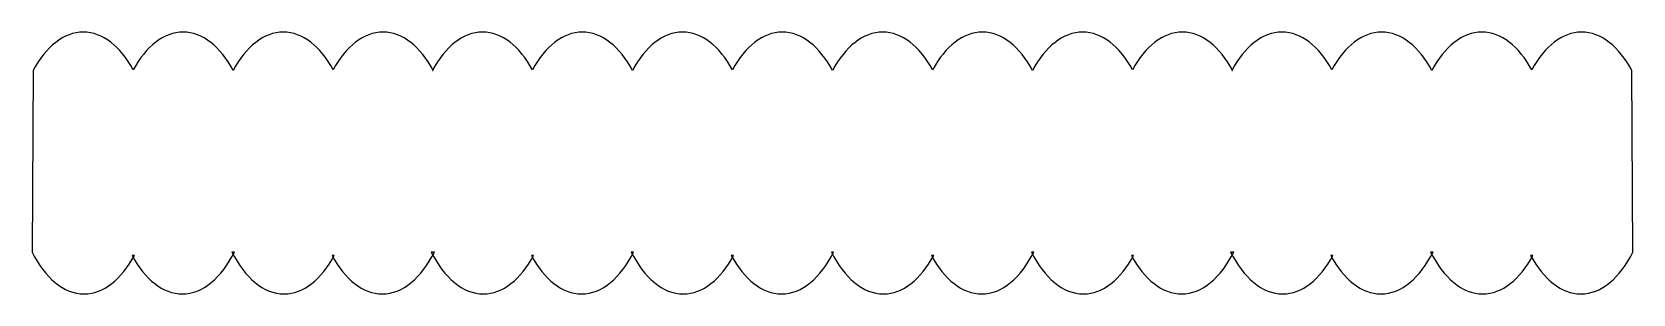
# Model space of a CAD drawing. Header units: centimetres. Extents: x -9.8 to 8.7, y 1.1 to 4.2.
import ezdxf

# ---------------------------------------------------------------- set-up
doc = ezdxf.new("R2010")
doc.units = ezdxf.units.CM
doc.header["$MEASUREMENT"] = 0
doc.layers.add('Camada 1', color=7, linetype='Continuous')

msp = doc.modelspace()

# ---------------------------------------------------------------- linework, layer by layer
at = {"layer": 'Camada 1'}
msp.add_open_spline([(8.71835, 1.61929), (8.56804, 1.32132), (8.35336, 1.13486), (8.11502, 1.13486), (8.11502, 1.13486), (7.88774, 1.13486), (7.68203, 1.30435), (7.5331, 1.57841), (7.5331, 1.57841), (7.5331, 1.57841), (7.559, 1.57841), (7.559, 1.57841), (7.559, 1.57841), (7.41007, 1.30438), (7.20435, 1.13486), (6.97708, 1.13486), (6.97708, 1.13486), (6.73874, 1.13486), (6.52406, 1.32131), (6.37375, 1.61929), (6.37375, 1.61929), (6.37375, 1.61929), (6.40195, 1.61929), (6.40195, 1.61929), (6.40195, 1.61929), (6.25164, 1.32132), (6.03696, 1.13486), (5.79862, 1.13486), (5.79862, 1.13486), (5.57134, 1.13486), (5.36563, 1.30435), (5.2167, 1.57841), (5.2167, 1.57841), (5.2167, 1.57841), (5.2426, 1.57841), (5.2426, 1.57841), (5.2426, 1.57841), (5.09367, 1.30438), (4.88795, 1.13486), (4.66068, 1.13486), (4.66068, 1.13486), (4.42234, 1.13486), (4.20766, 1.32131), (4.05735, 1.61929), (4.05735, 1.61929), (4.05735, 1.61929), (4.09346, 1.61929), (4.09346, 1.61929), (4.09346, 1.61929), (3.94315, 1.32132), (3.72847, 1.13486), (3.49013, 1.13486), (3.49013, 1.13486), (3.26285, 1.13486), (3.05714, 1.30435), (2.90821, 1.57841), (2.90821, 1.57841), (2.90821, 1.57841), (2.93411, 1.57841), (2.93411, 1.57841), (2.93411, 1.57841), (2.78518, 1.30438), (2.57946, 1.13486), (2.35219, 1.13486), (2.35219, 1.13486), (2.11385, 1.13486), (1.89917, 1.32131), (1.74886, 1.61929), (1.74886, 1.61929), (1.74886, 1.61929), (1.77706, 1.61929), (1.77706, 1.61929), (1.77706, 1.61929), (1.62675, 1.32132), (1.41207, 1.13486), (1.17373, 1.13486), (1.17373, 1.13486), (0.94645, 1.13486), (0.74074, 1.30435), (0.59181, 1.57841), (0.59181, 1.57841), (0.59181, 1.57841), (0.61771, 1.57841), (0.61771, 1.57841), (0.61771, 1.57841), (0.46878, 1.30438), (0.26306, 1.13486), (0.03579, 1.13486), (0.03579, 1.13486), (-0.20255, 1.13486), (-0.41723, 1.32131), (-0.56754, 1.61929), (-0.56754, 1.61929), (-0.56754, 1.61929), (-0.54164, 1.61929), (-0.54164, 1.61929), (-0.54164, 1.61929), (-0.69195, 1.32132), (-0.90663, 1.13486), (-1.14497, 1.13486), (-1.14497, 1.13486), (-1.37225, 1.13486), (-1.57796, 1.30435), (-1.72689, 1.57841), (-1.72689, 1.57841), (-1.72689, 1.57841), (-1.70099, 1.57841), (-1.70099, 1.57841), (-1.70099, 1.57841), (-1.84992, 1.30438), (-2.05564, 1.13486), (-2.28291, 1.13486), (-2.28291, 1.13486), (-2.52125, 1.13486), (-2.73593, 1.32131), (-2.88624, 1.61929), (-2.88624, 1.61929), (-2.88624, 1.61929), (-2.85804, 1.61929), (-2.85804, 1.61929), (-2.85804, 1.61929), (-3.00835, 1.32132), (-3.22303, 1.13486), (-3.46137, 1.13486), (-3.46137, 1.13486), (-3.68865, 1.13486), (-3.89436, 1.30435), (-4.04329, 1.57841), (-4.04329, 1.57841), (-4.04329, 1.57841), (-4.01739, 1.57841), (-4.01739, 1.57841), (-4.01739, 1.57841), (-4.16632, 1.30438), (-4.37204, 1.13486), (-4.59931, 1.13486), (-4.59931, 1.13486), (-4.83765, 1.13486), (-5.05233, 1.32131), (-5.20264, 1.61929), (-5.20264, 1.61929), (-5.20264, 1.61929), (-5.16653, 1.61929), (-5.16653, 1.61929), (-5.16653, 1.61929), (-5.31684, 1.32132), (-5.53152, 1.13486), (-5.76986, 1.13486), (-5.76986, 1.13486), (-5.99714, 1.13486), (-6.20285, 1.30435), (-6.35178, 1.57841), (-6.35178, 1.57841), (-6.35178, 1.57841), (-6.32588, 1.57841), (-6.32588, 1.57841), (-6.32588, 1.57841), (-6.47481, 1.30438), (-6.68053, 1.13486), (-6.9078, 1.13486), (-6.9078, 1.13486), (-7.14614, 1.13486), (-7.36082, 1.32131), (-7.51113, 1.61929), (-7.51113, 1.61929), (-7.51113, 1.61929), (-7.48293, 1.61929), (-7.48293, 1.61929), (-7.48293, 1.61929), (-7.63324, 1.32132), (-7.84792, 1.13486), (-8.08626, 1.13486), (-8.08626, 1.13486), (-8.31354, 1.13486), (-8.51925, 1.30435), (-8.66818, 1.57841), (-8.66818, 1.57841), (-8.66818, 1.57841), (-8.64228, 1.57841), (-8.64228, 1.57841), (-8.64228, 1.57841), (-8.79121, 1.30438), (-8.99693, 1.13486), (-9.2242, 1.13486), (-9.2242, 1.13486), (-9.46254, 1.13486), (-9.67722, 1.32131), (-9.82753, 1.61929), (-9.82753, 1.61929), (-9.82753, 1.61929), (-9.81457, 3.71987), (-9.81457, 3.71987), (-9.81457, 3.71987), (-9.66566, 3.9939), (-9.45992, 4.16339), (-9.23265, 4.16339), (-9.23265, 4.16339), (-9.00767, 4.16339), (-8.80379, 3.99728), (-8.65522, 3.72807), (-8.65522, 3.72807), (-8.50666, 3.99728), (-8.30277, 4.16339), (-8.07779, 4.16339), (-8.07779, 4.16339), (-7.85054, 4.16339), (-7.6448, 3.9939), (-7.49587, 3.71987), (-7.49587, 3.71987), (-7.49587, 3.71987), (-7.49817, 3.71987), (-7.49817, 3.71987), (-7.49817, 3.71987), (-7.34926, 3.9939), (-7.14352, 4.16339), (-6.91625, 4.16339), (-6.91625, 4.16339), (-6.69127, 4.16339), (-6.48739, 3.99728), (-6.33882, 3.72807), (-6.33882, 3.72807), (-6.19026, 3.99728), (-5.98637, 4.16339), (-5.76139, 4.16339), (-5.76139, 4.16339), (-5.53414, 4.16339), (-5.3284, 3.9939), (-5.17947, 3.71987), (-5.17947, 3.71987), (-5.17947, 3.71987), (-5.18968, 3.71987), (-5.18968, 3.71987), (-5.18968, 3.71987), (-5.04077, 3.9939), (-4.83501, 4.16339), (-4.60776, 4.16339), (-4.60776, 4.16339), (-4.38278, 4.16339), (-4.1789, 3.99728), (-4.03036, 3.72807), (-4.03036, 3.72807), (-3.8818, 3.99728), (-3.67791, 4.16339), (-3.45293, 4.16339), (-3.45293, 4.16339), (-3.22565, 4.16339), (-3.01994, 3.9939), (-2.87101, 3.71987), (-2.87101, 3.71987), (-2.87101, 3.71987), (-2.87334, 3.71987), (-2.87334, 3.71987), (-2.87334, 3.71987), (-2.72441, 3.9939), (-2.51869, 4.16339), (-2.29142, 4.16339), (-2.29142, 4.16339), (-2.06644, 4.16339), (-1.86256, 3.99728), (-1.71399, 3.72807), (-1.71399, 3.72807), (-1.56545, 3.99728), (-1.36156, 4.16339), (-1.13659, 4.16339), (-1.13659, 4.16339), (-0.90934, 4.16339), (-0.7036, 3.9939), (-0.55469, 3.71987), (-0.55469, 3.71987), (-0.40576, 3.9939), (-0.20004, 4.16339), (0.02723, 4.16339), (0.02723, 4.16339), (0.25221, 4.16339), (0.45609, 3.99728), (0.60466, 3.72807), (0.60466, 3.72807), (0.7532, 3.99728), (0.95709, 4.16339), (1.18206, 4.16339), (1.18206, 4.16339), (1.40931, 4.16339), (1.61505, 3.9939), (1.76396, 3.71987), (1.76396, 3.71987), (1.76396, 3.71987), (1.76169, 3.71987), (1.76169, 3.71987), (1.76169, 3.71987), (1.9106, 3.9939), (2.11634, 4.16339), (2.34359, 4.16339), (2.34359, 4.16339), (2.56857, 4.16339), (2.77245, 3.99728), (2.92099, 3.72807), (2.92099, 3.72807), (3.06955, 3.99728), (3.27344, 4.16339), (3.49842, 4.16339), (3.49842, 4.16339), (3.7257, 4.16339), (3.93141, 3.9939), (4.08034, 3.71987), (4.08034, 3.71987), (4.08034, 3.71987), (4.0701, 3.71987), (4.0701, 3.71987), (4.0701, 3.71987), (4.21903, 3.9939), (4.42475, 4.16339), (4.65202, 4.16339), (4.65202, 4.16339), (4.877, 4.16339), (5.08088, 3.99728), (5.22942, 3.72807), (5.22942, 3.72807), (5.37798, 3.99728), (5.58187, 4.16339), (5.80685, 4.16339), (5.80685, 4.16339), (6.0341, 4.16339), (6.23984, 3.9939), (6.38875, 3.71987), (6.38875, 3.71987), (6.38875, 3.71987), (6.38645, 3.71987), (6.38645, 3.71987), (6.38645, 3.71987), (6.53538, 3.9939), (6.7411, 4.16339), (6.96837, 4.16339), (6.96837, 4.16339), (7.19335, 4.16339), (7.39723, 3.99728), (7.54577, 3.72807), (7.54577, 3.72807), (7.69433, 3.99728), (7.89822, 4.16339), (8.1232, 4.16339), (8.1232, 4.16339), (8.35045, 4.16339), (8.55619, 3.9939), (8.7051, 3.71987), (8.7051, 3.71987), (8.7051, 3.71987), (8.71835, 1.61929), (8.71835, 1.61929)], degree=3, knots=[0, 0, 0, 0, 0.01136364, 0.01136364, 0.01136364, 0.01136364, 0.02272727, 0.02272727, 0.02272727, 0.02272727, 0.03409091, 0.03409091, 0.03409091, 0.03409091, 0.04545455, 0.04545455, 0.04545455, 0.04545455, 0.05681818, 0.05681818, 0.05681818, 0.05681818, 0.06818182, 0.06818182, 0.06818182, 0.06818182, 0.07954545, 0.07954545, 0.07954545, 0.07954545, 0.09090909, 0.09090909, 0.09090909, 0.09090909, 0.10227273, 0.10227273, 0.10227273, 0.10227273, 0.11363636, 0.11363636, 0.11363636, 0.11363636, 0.125, 0.125, 0.125, 0.125, 0.13636364, 0.13636364, 0.13636364, 0.13636364, 0.14772727, 0.14772727, 0.14772727, 0.14772727, 0.15909091, 0.15909091, 0.15909091, 0.15909091, 0.17045455, 0.17045455, 0.17045455, 0.17045455, 0.18181818, 0.18181818, 0.18181818, 0.18181818, 0.19318182, 0.19318182, 0.19318182, 0.19318182, 0.20454545, 0.20454545, 0.20454545, 0.20454545, 0.21590909, 0.21590909, 0.21590909, 0.21590909, 0.22727273, 0.22727273, 0.22727273, 0.22727273, 0.23863636, 0.23863636, 0.23863636, 0.23863636, 0.25, 0.25, 0.25, 0.25, 0.26136364, 0.26136364, 0.26136364, 0.26136364, 0.27272727, 0.27272727, 0.27272727, 0.27272727, 0.28409091, 0.28409091, 0.28409091, 0.28409091, 0.29545455, 0.29545455, 0.29545455, 0.29545455, 0.30681818, 0.30681818, 0.30681818, 0.30681818, 0.31818182, 0.31818182, 0.31818182, 0.31818182, 0.32954545, 0.32954545, 0.32954545, 0.32954545, 0.34090909, 0.34090909, 0.34090909, 0.34090909, 0.35227273, 0.35227273, 0.35227273, 0.35227273, 0.36363636, 0.36363636, 0.36363636, 0.36363636, 0.375, 0.375, 0.375, 0.375, 0.38636364, 0.38636364, 0.38636364, 0.38636364, 0.39772727, 0.39772727, 0.39772727, 0.39772727, 0.40909091, 0.40909091, 0.40909091, 0.40909091, 0.42045455, 0.42045455, 0.42045455, 0.42045455, 0.43181818, 0.43181818, 0.43181818, 0.43181818, 0.44318182, 0.44318182, 0.44318182, 0.44318182, 0.45454545, 0.45454545, 0.45454545, 0.45454545, 0.46590909, 0.46590909, 0.46590909, 0.46590909, 0.47727273, 0.47727273, 0.47727273, 0.47727273, 0.48863636, 0.48863636, 0.48863636, 0.48863636, 0.5, 0.5, 0.5, 0.5, 0.51136364, 0.51136364, 0.51136364, 0.51136364, 0.52272727, 0.52272727, 0.52272727, 0.52272727, 0.53409091, 0.53409091, 0.53409091, 0.53409091, 0.54545455, 0.54545455, 0.54545455, 0.54545455, 0.55681818, 0.55681818, 0.55681818, 0.55681818, 0.56818182, 0.56818182, 0.56818182, 0.56818182, 0.57954545, 0.57954545, 0.57954545, 0.57954545, 0.59090909, 0.59090909, 0.59090909, 0.59090909, 0.60227273, 0.60227273, 0.60227273, 0.60227273, 0.61363636, 0.61363636, 0.61363636, 0.61363636, 0.625, 0.625, 0.625, 0.625, 0.63636364, 0.63636364, 0.63636364, 0.63636364, 0.64772727, 0.64772727, 0.64772727, 0.64772727, 0.65909091, 0.65909091, 0.65909091, 0.65909091, 0.67045455, 0.67045455, 0.67045455, 0.67045455, 0.68181818, 0.68181818, 0.68181818, 0.68181818, 0.69318182, 0.69318182, 0.69318182, 0.69318182, 0.70454545, 0.70454545, 0.70454545, 0.70454545, 0.71590909, 0.71590909, 0.71590909, 0.71590909, 0.72727273, 0.72727273, 0.72727273, 0.72727273, 0.73863636, 0.73863636, 0.73863636, 0.73863636, 0.75, 0.75, 0.75, 0.75, 0.76136364, 0.76136364, 0.76136364, 0.76136364, 0.77272727, 0.77272727, 0.77272727, 0.77272727, 0.78409091, 0.78409091, 0.78409091, 0.78409091, 0.79545455, 0.79545455, 0.79545455, 0.79545455, 0.80681818, 0.80681818, 0.80681818, 0.80681818, 0.81818182, 0.81818182, 0.81818182, 0.81818182, 0.82954545, 0.82954545, 0.82954545, 0.82954545, 0.84090909, 0.84090909, 0.84090909, 0.84090909, 0.85227273, 0.85227273, 0.85227273, 0.85227273, 0.86363636, 0.86363636, 0.86363636, 0.86363636, 0.875, 0.875, 0.875, 0.875, 0.88636364, 0.88636364, 0.88636364, 0.88636364, 0.89772727, 0.89772727, 0.89772727, 0.89772727, 0.90909091, 0.90909091, 0.90909091, 0.90909091, 0.92045455, 0.92045455, 0.92045455, 0.92045455, 0.93181818, 0.93181818, 0.93181818, 0.93181818, 0.94318182, 0.94318182, 0.94318182, 0.94318182, 0.95454545, 0.95454545, 0.95454545, 0.95454545, 0.96590909, 0.96590909, 0.96590909, 0.96590909, 0.97727273, 0.97727273, 0.97727273, 0.97727273, 1, 1, 1, 1], dxfattribs=at)

doc.saveas('drawing.dxf')
